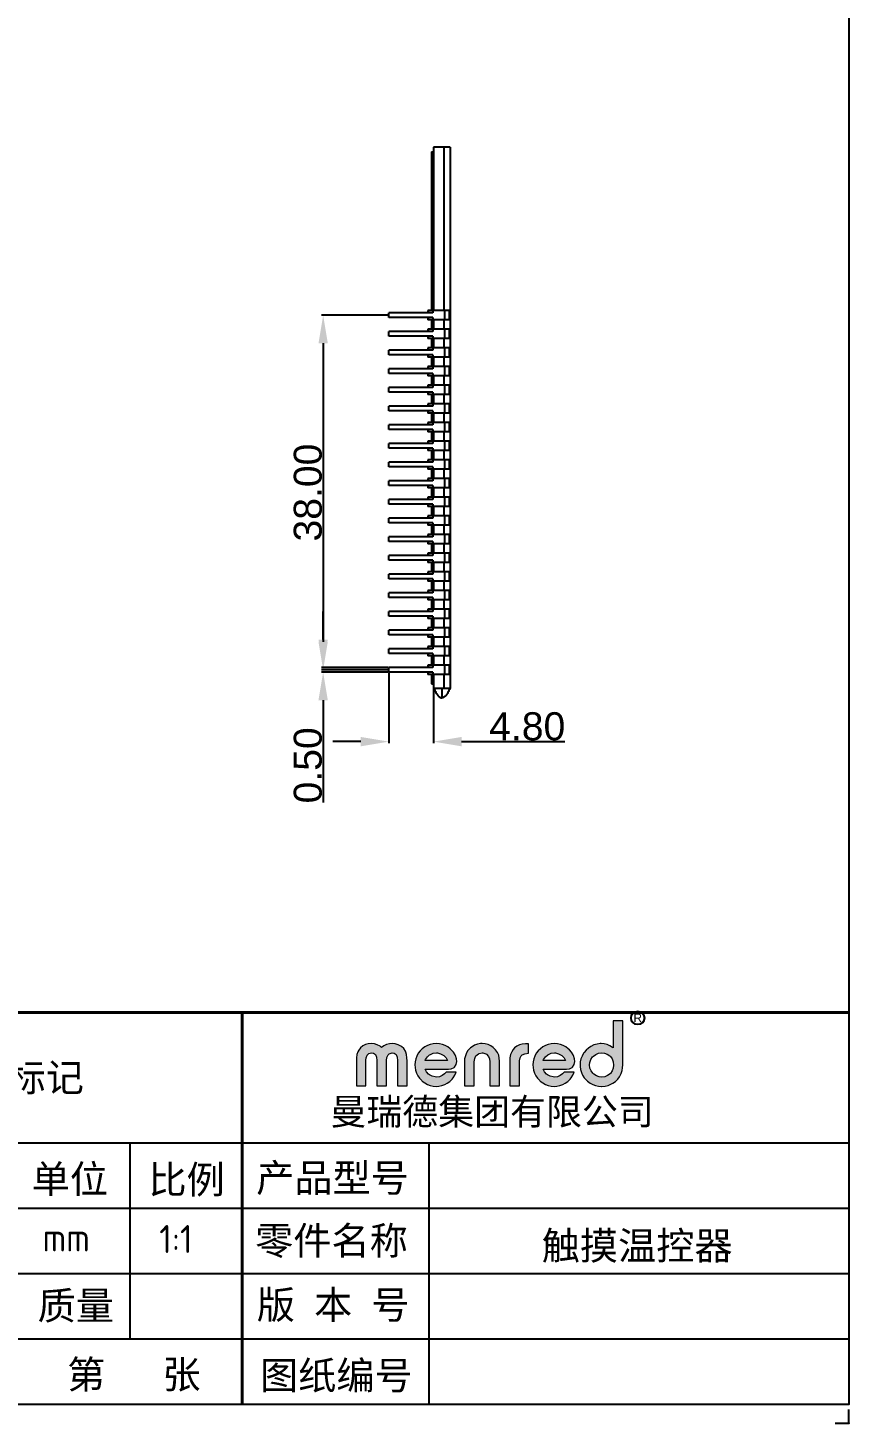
# Model space of a CAD drawing. Header units: inches. Extents: x 780 to 990, y -100 to 199.
# Drawn here: x 901.7 to 989.8, y -99.6 to 49.9 of the extents above; entities that cross this region are included whole.
import ezdxf
from ezdxf.enums import TextEntityAlignment as Align

# ---------------------------------------------------------------- set-up
doc = ezdxf.new("R2010")
doc.units = ezdxf.units.IN
doc.header["$MEASUREMENT"] = 0
doc.layers.add('Note', color=7, linetype='Continuous')
doc.styles.add('arial', font='arial.ttf')
doc.styles.add('ROMANC', font='isocp.shx', dxfattribs={"bigfont": 'gbcbig.shx'})
doc.styles.get("Standard").update_dxf_attribs({"font": 'arial.ttf'})
doc.styles.add('WMF-黑体0', font='simhei.ttf')
doc.styles.add('宋体', font='')
doc.styles.add('黑体', font='simhei.ttf')
doc.styles.get('宋体').set_extended_font_data('FangSong_GB2312')
doc.dimstyles.get("Standard").update_dxf_attribs({"dimtxt": 3, "dimasz": 3, "dimexe": 0.18, "dimexo": 0.0625, "dimgap": 0.09, "dimtad": 1, "dimzin": 0, "dimdsep": 46, "dimtxsty": 'Standard', "dimcen": 0.09, "dimadec": 0, "dimazin": 0, "dimtfac": 1, "dimtofl": 0, "dimtmove": 0, "dimatfit": 3, "dimfxl": 1, "dimtolj": 1, "dimtzin": 0, "dimarcsym": 0})

# ---------------------------------------------------------------- blocks, each defined once
blk = doc.blocks.new('dff')
at = {"layer": 'Note', "lineweight": 5}
h = blk.add_hatch(color=1, dxfattribs=at)
h.paths.add_polyline_path([(5467.09, 2252.52), (5467.09, 2257.15), (5465.99, 2257.15), (5465.99, 2254.03), (5465.92, 2254.08), (5465.6, 2254.28), (5465.28, 2254.42), (5464.94, 2254.5), (5464.6, 2254.53), (5464.48, 2254.52), (5464.14, 2254.48), (5463.78, 2254.37), (5463.77, 2254.37), (5463.43, 2254.21), (5463.14, 2254.02), (5462.88, 2253.79), (5462.65, 2253.51), (5462.59, 2253.42), (5462.41, 2253.1), (5462.28, 2252.77), (5462.2, 2252.43), (5462.18, 2252.08), (5462.19, 2251.89), (5462.24, 2251.54), (5462.33, 2251.2), (5462.48, 2250.89), (5462.67, 2250.6), (5462.92, 2250.33), (5463.04, 2250.22), (5463.33, 2250), (5463.63, 2249.83), (5463.96, 2249.71), (5464.3, 2249.64), (5464.66, 2249.61), (5464.69, 2249.61), (5465.05, 2249.65), (5465.39, 2249.73), (5465.73, 2249.87), (5465.95, 2249.98), (5466.24, 2250.19), (5466.5, 2250.43), (5466.71, 2250.71), (5466.75, 2250.78), (5466.91, 2251.11), (5467.02, 2251.44), (5467.06, 2251.73), (5467.08, 2252.09)])
h.paths.add_polyline_path([(5465.03, 2250.73), (5464.67, 2250.69), (5464.38, 2250.72), (5464.05, 2250.83), (5463.75, 2251.03), (5463.65, 2251.12), (5463.45, 2251.4), (5463.32, 2251.71), (5463.28, 2252.08), (5463.31, 2252.37), (5463.42, 2252.7), (5463.62, 2252.99), (5463.71, 2253.08), (5463.99, 2253.29), (5464.31, 2253.41), (5464.67, 2253.45), (5464.97, 2253.41), (5465.3, 2253.3), (5465.59, 2253.11), (5465.67, 2253.03), (5465.87, 2252.76), (5465.99, 2252.43), (5466.03, 2252.07), (5465.99, 2251.72), (5465.87, 2251.4), (5465.66, 2251.11), (5465.62, 2251.07), (5465.34, 2250.86)], flags=16)
h.paths.add_polyline_path([(5459.58, 2254.5), (5459.21, 2254.53), (5458.88, 2254.5), (5458.53, 2254.44), (5458.21, 2254.32), (5457.9, 2254.15), (5457.62, 2253.93), (5457.38, 2253.69), (5457.16, 2253.41), (5456.99, 2253.1), (5456.87, 2252.79), (5456.79, 2252.44), (5456.76, 2252.08), (5456.78, 2251.8), (5456.84, 2251.46), (5456.95, 2251.13), (5457.11, 2250.83), (5457.31, 2250.54), (5457.56, 2250.28), (5457.61, 2250.23), (5457.9, 2250.01), (5458.2, 2249.84), (5458.52, 2249.71), (5458.86, 2249.64), (5459.22, 2249.61), (5459.5, 2249.63), (5459.85, 2249.7), (5460.2, 2249.83), (5460.49, 2249.98), (5460.78, 2250.18), (5461.03, 2250.43), (5461.17, 2250.59), (5461.36, 2250.89), (5461.51, 2251.23), (5460.34, 2251.23), (5460.18, 2251.06), (5459.9, 2250.86), (5459.59, 2250.73), (5459.23, 2250.69), (5459.1, 2250.7), (5458.75, 2250.78), (5458.44, 2250.94), (5458.33, 2251.02), (5458.09, 2251.29), (5457.93, 2251.6), (5460.37, 2251.6), (5460.64, 2251.61), (5460.95, 2251.64), (5460.96, 2251.64), (5461.28, 2251.8), (5461.33, 2251.84), (5461.52, 2252.12), (5461.59, 2252.47), (5461.55, 2252.79), (5461.42, 2253.15), (5461.38, 2253.22), (5461.19, 2253.53), (5460.96, 2253.8), (5460.83, 2253.93), (5460.54, 2254.14), (5460.24, 2254.31), (5459.92, 2254.43)])
h.paths.add_polyline_path([(5458.88, 2253.41), (5459.24, 2253.45), (5459.36, 2253.45), (5459.71, 2253.37), (5460.03, 2253.21), (5460.1, 2253.16), (5460.34, 2252.9), (5460.5, 2252.58), (5457.95, 2252.58), (5458, 2252.69), (5458.2, 2252.99), (5458.47, 2253.22), (5458.55, 2253.27)], flags=16)
h.paths.add_polyline_path([(5456.25, 2254.49), (5455.99, 2254.5), (5455.93, 2254.5), (5455.55, 2254.47), (5455.21, 2254.38), (5454.91, 2254.23), (5454.64, 2254.03), (5454.49, 2253.85), (5454.33, 2253.58), (5454.2, 2253.26), (5454.13, 2252.9), (5454.11, 2252.49), (5454.11, 2249.68), (5455.21, 2249.68), (5455.21, 2252.2), (5455.23, 2252.54), (5455.3, 2252.89), (5455.43, 2253.14), (5455.54, 2253.24), (5455.84, 2253.37), (5456.25, 2253.43)])
h.paths.add_polyline_path([(5451.3, 2254.5), (5450.93, 2254.53), (5450.75, 2254.52), (5450.4, 2254.46), (5450.06, 2254.34), (5449.89, 2254.25), (5449.6, 2254.05), (5449.35, 2253.79), (5449.3, 2253.73), (5449.13, 2253.45), (5449.01, 2253.13), (5448.93, 2252.77), (5448.91, 2252.38), (5448.91, 2249.68), (5450.01, 2249.68), (5450.01, 2252.07), (5450.02, 2252.44), (5450.08, 2252.8), (5450.19, 2253.06), (5450.23, 2253.11), (5450.51, 2253.34), (5450.58, 2253.38), (5450.93, 2253.45), (5451.02, 2253.45), (5451.36, 2253.34), (5451.43, 2253.3), (5451.67, 2253.05), (5451.67, 2253.05), (5451.77, 2252.79), (5451.83, 2252.44), (5451.84, 2251.99), (5451.84, 2249.68), (5452.95, 2249.68), (5452.95, 2252.31), (5452.94, 2252.5), (5452.91, 2252.87), (5452.85, 2253.18), (5452.85, 2253.19), (5452.71, 2253.51), (5452.49, 2253.81), (5452.48, 2253.83), (5452.22, 2254.08), (5451.94, 2254.28), (5451.63, 2254.42)])
h.paths.add_polyline_path([(5446.03, 2254.5), (5445.66, 2254.53), (5445.33, 2254.5), (5444.98, 2254.44), (5444.66, 2254.32), (5444.35, 2254.15), (5444.07, 2253.93), (5443.83, 2253.69), (5443.61, 2253.41), (5443.44, 2253.1), (5443.32, 2252.79), (5443.24, 2252.44), (5443.21, 2252.08), (5443.23, 2251.8), (5443.29, 2251.46), (5443.4, 2251.13), (5443.56, 2250.83), (5443.76, 2250.54), (5444.01, 2250.28), (5444.06, 2250.23), (5444.35, 2250.01), (5444.65, 2249.84), (5444.98, 2249.71), (5445.31, 2249.64), (5445.67, 2249.61), (5445.95, 2249.63), (5446.3, 2249.7), (5446.65, 2249.83), (5446.94, 2249.98), (5447.23, 2250.18), (5447.49, 2250.43), (5447.62, 2250.59), (5447.81, 2250.89), (5447.96, 2251.23), (5446.79, 2251.23), (5446.63, 2251.06), (5446.35, 2250.86), (5446.04, 2250.73), (5445.69, 2250.69), (5445.54, 2250.7), (5445.2, 2250.78), (5444.89, 2250.94), (5444.78, 2251.02), (5444.54, 2251.29), (5444.39, 2251.6), (5446.82, 2251.6), (5447.09, 2251.61), (5447.4, 2251.64), (5447.4, 2251.64), (5447.73, 2251.8), (5447.78, 2251.84), (5447.97, 2252.12), (5448.04, 2252.47), (5448, 2252.79), (5447.87, 2253.15), (5447.83, 2253.22), (5447.64, 2253.53), (5447.4, 2253.8), (5447.28, 2253.93), (5447, 2254.14), (5446.69, 2254.31), (5446.37, 2254.43)])
h.paths.add_polyline_path([(5445.33, 2253.41), (5445.69, 2253.45), (5445.81, 2253.45), (5446.16, 2253.37), (5446.47, 2253.21), (5446.55, 2253.16), (5446.79, 2252.9), (5446.95, 2252.58), (5444.4, 2252.58), (5444.45, 2252.69), (5444.65, 2252.99), (5444.91, 2253.22), (5445, 2253.27)], flags=16)
h.paths.add_polyline_path([(5438.57, 2254.49), (5438.21, 2254.53), (5437.87, 2254.5), (5437.54, 2254.42), (5437.24, 2254.27), (5436.99, 2254.05), (5436.78, 2253.77), (5436.67, 2253.59), (5436.55, 2253.26), (5436.55, 2253.25), (5436.52, 2252.94), (5436.5, 2252.52), (5436.5, 2249.68), (5437.6, 2249.68), (5437.6, 2252.63), (5437.62, 2252.88), (5437.72, 2253.2), (5437.92, 2253.39), (5438.23, 2253.45), (5438.45, 2253.41), (5438.68, 2253.26), (5438.82, 2252.98), (5438.86, 2252.58), (5438.86, 2249.68), (5439.96, 2249.68), (5439.96, 2252.6), (5440, 2252.94), (5440.13, 2253.23), (5440.27, 2253.36), (5440.61, 2253.45), (5440.83, 2253.42), (5441.05, 2253.26), (5441.18, 2252.98), (5441.23, 2252.58), (5441.23, 2249.68), (5442.33, 2249.68), (5442.33, 2252.55), (5442.31, 2252.9), (5442.26, 2253.26), (5442.17, 2253.56), (5442.13, 2253.66), (5441.93, 2253.95), (5441.66, 2254.19), (5441.61, 2254.22), (5441.31, 2254.39), (5440.97, 2254.49), (5440.6, 2254.53), (5440.3, 2254.51), (5439.95, 2254.43), (5439.65, 2254.28), (5439.4, 2254.07), (5439.21, 2254.23), (5438.9, 2254.39)])
h = blk.add_hatch(color=1, dxfattribs=at)
h.paths.add_polyline_path([(5469.61, 2257.47, 1), (5468, 2257.47, 1)])
h.paths.add_polyline_path([(5469.52, 2257.47, -1), (5468.08, 2257.47, -1)], flags=16)
at = {"layer": 'Note', "color": 1, "lineweight": 5}
for p, q in [((5465.99, 2257.15), (5465.99, 2254.03)), ((5467.09, 2257.15), (5465.99, 2257.15)), ((5467.09, 2252.52), (5467.09, 2257.15)), ((5436.78, 2253.77), (5436.67, 2253.59)), ((5436.99, 2254.05), (5436.78, 2253.77)), ((5437.24, 2254.27), (5436.99, 2254.05)), ((5437.54, 2254.42), (5437.24, 2254.27)), ((5437.87, 2254.5), (5437.54, 2254.42)), ((5438.21, 2254.53), (5437.87, 2254.5)), ((5438.57, 2254.49), (5438.21, 2254.53)), ((5438.9, 2254.39), (5438.57, 2254.49)), ((5439.21, 2254.23), (5438.9, 2254.39)), ((5439.4, 2254.07), (5439.21, 2254.23)), ((5439.65, 2254.28), (5439.4, 2254.07)), ((5439.95, 2254.43), (5439.65, 2254.28)), ((5440.3, 2254.51), (5439.95, 2254.43)), ((5440.6, 2254.53), (5440.3, 2254.51)), ((5440.97, 2254.49), (5440.6, 2254.53)), ((5441.31, 2254.39), (5440.97, 2254.49)), ((5441.61, 2254.22), (5441.31, 2254.39)), ((5441.66, 2254.19), (5441.61, 2254.22)), ((5441.93, 2253.95), (5441.66, 2254.19)), ((5442.13, 2253.66), (5441.93, 2253.95)), ((5444.07, 2253.93), (5443.83, 2253.69)), ((5444.35, 2254.15), (5444.07, 2253.93)), ((5444.66, 2254.32), (5444.35, 2254.15)), ((5444.98, 2254.44), (5444.66, 2254.32)), ((5445.33, 2254.5), (5444.98, 2254.44)), ((5445.66, 2254.53), (5445.33, 2254.5)), ((5446.03, 2254.5), (5445.66, 2254.53)), ((5446.37, 2254.43), (5446.03, 2254.5)), ((5446.69, 2254.31), (5446.37, 2254.43)), ((5447, 2254.14), (5446.69, 2254.31)), ((5447.28, 2253.93), (5447, 2254.14)), ((5447.4, 2253.8), (5447.28, 2253.93)), ((5447.64, 2253.53), (5447.4, 2253.8)), ((5449.3, 2253.73), (5449.13, 2253.45)), ((5449.35, 2253.79), (5449.3, 2253.73)), ((5449.6, 2254.05), (5449.35, 2253.79)), ((5449.89, 2254.25), (5449.6, 2254.05)), ((5450.06, 2254.34), (5449.89, 2254.25)), ((5450.4, 2254.46), (5450.06, 2254.34)), ((5450.75, 2254.52), (5450.4, 2254.46)), ((5450.93, 2254.53), (5450.75, 2254.52)), ((5451.3, 2254.5), (5450.93, 2254.53)), ((5451.63, 2254.42), (5451.3, 2254.5)), ((5451.94, 2254.28), (5451.63, 2254.42)), ((5452.22, 2254.08), (5451.94, 2254.28)), ((5452.48, 2253.83), (5452.22, 2254.08)), ((5452.49, 2253.81), (5452.48, 2253.83)), ((5452.71, 2253.51), (5452.49, 2253.81)), ((5454.49, 2253.85), (5454.33, 2253.58)), ((5454.64, 2254.03), (5454.49, 2253.85)), ((5454.91, 2254.23), (5454.64, 2254.03)), ((5455.21, 2254.38), (5454.91, 2254.23)), ((5455.55, 2254.47), (5455.21, 2254.38)), ((5455.93, 2254.5), (5455.55, 2254.47)), ((5455.99, 2254.5), (5455.93, 2254.5)), ((5456.25, 2254.49), (5455.99, 2254.5)), ((5456.25, 2253.43), (5456.25, 2254.49)), ((5457.62, 2253.93), (5457.38, 2253.69)), ((5457.9, 2254.15), (5457.62, 2253.93)), ((5458.21, 2254.32), (5457.9, 2254.15)), ((5458.53, 2254.44), (5458.21, 2254.32)), ((5458.88, 2254.5), (5458.53, 2254.44)), ((5459.21, 2254.53), (5458.88, 2254.5)), ((5459.58, 2254.5), (5459.21, 2254.53)), ((5459.92, 2254.43), (5459.58, 2254.5)), ((5460.24, 2254.31), (5459.92, 2254.43)), ((5460.54, 2254.14), (5460.24, 2254.31)), ((5460.83, 2253.93), (5460.54, 2254.14)), ((5460.96, 2253.8), (5460.83, 2253.93)), ((5461.19, 2253.53), (5460.96, 2253.8)), ((5462.88, 2253.79), (5462.65, 2253.51)), ((5463.14, 2254.02), (5462.88, 2253.79)), ((5463.43, 2254.21), (5463.14, 2254.02)), ((5463.77, 2254.37), (5463.43, 2254.21)), ((5463.78, 2254.37), (5463.77, 2254.37)), ((5464.14, 2254.48), (5463.78, 2254.37)), ((5464.48, 2254.52), (5464.14, 2254.48)), ((5464.6, 2254.53), (5464.48, 2254.52)), ((5464.94, 2254.5), (5464.6, 2254.53)), ((5465.28, 2254.42), (5464.94, 2254.5)), ((5465.6, 2254.28), (5465.28, 2254.42)), ((5465.92, 2254.08), (5465.6, 2254.28)), ((5465.99, 2254.03), (5465.92, 2254.08)), ((5436.52, 2252.94), (5436.5, 2252.52)), ((5436.5, 2252.52), (5436.5, 2249.68)), ((5436.55, 2253.25), (5436.52, 2252.94)), ((5436.67, 2253.59), (5436.55, 2253.26)), ((5436.55, 2253.26), (5436.55, 2253.25)), ((5437.6, 2252.63), (5437.62, 2252.88)), ((5437.6, 2249.68), (5437.6, 2252.63)), ((5437.62, 2252.88), (5437.72, 2253.2)), ((5437.72, 2253.2), (5437.92, 2253.39)), ((5437.92, 2253.39), (5438.23, 2253.45)), ((5438.23, 2253.45), (5438.45, 2253.41)), ((5438.45, 2253.41), (5438.68, 2253.26)), ((5438.68, 2253.26), (5438.82, 2252.98)), ((5438.82, 2252.98), (5438.86, 2252.58)), ((5438.86, 2252.58), (5438.86, 2249.68)), ((5439.96, 2252.6), (5440, 2252.94)), ((5439.96, 2249.68), (5439.96, 2252.6)), ((5440, 2252.94), (5440.13, 2253.23)), ((5440.13, 2253.23), (5440.27, 2253.36)), ((5440.27, 2253.36), (5440.61, 2253.45)), ((5440.61, 2253.45), (5440.83, 2253.42)), ((5440.83, 2253.42), (5441.05, 2253.26)), ((5441.05, 2253.26), (5441.18, 2252.98)), ((5441.18, 2252.98), (5441.23, 2252.58)), ((5441.23, 2252.58), (5441.23, 2249.68)), ((5442.17, 2253.56), (5442.13, 2253.66)), ((5442.26, 2253.26), (5442.17, 2253.56)), ((5442.31, 2252.9), (5442.26, 2253.26)), ((5442.33, 2252.55), (5442.31, 2252.9)), ((5442.33, 2249.68), (5442.33, 2252.55)), ((5443.24, 2252.44), (5443.21, 2252.08)), ((5443.32, 2252.79), (5443.24, 2252.44)), ((5443.44, 2253.1), (5443.32, 2252.79)), ((5443.61, 2253.41), (5443.44, 2253.1)), ((5443.83, 2253.69), (5443.61, 2253.41)), ((5444.4, 2252.58), (5444.45, 2252.69)), ((5446.95, 2252.58), (5444.4, 2252.58)), ((5444.45, 2252.69), (5444.65, 2252.99)), ((5444.65, 2252.99), (5444.91, 2253.22)), ((5444.91, 2253.22), (5445, 2253.27)), ((5445, 2253.27), (5445.33, 2253.41)), ((5445.33, 2253.41), (5445.69, 2253.45)), ((5445.69, 2253.45), (5445.81, 2253.45)), ((5445.81, 2253.45), (5446.16, 2253.37)), ((5446.16, 2253.37), (5446.47, 2253.21)), ((5446.47, 2253.21), (5446.55, 2253.16)), ((5446.55, 2253.16), (5446.79, 2252.9)), ((5446.79, 2252.9), (5446.95, 2252.58)), ((5447.83, 2253.22), (5447.64, 2253.53)), ((5447.78, 2251.84), (5447.97, 2252.12)), ((5447.87, 2253.15), (5447.83, 2253.22)), ((5448, 2252.79), (5447.87, 2253.15)), ((5447.97, 2252.12), (5448.04, 2252.47)), ((5448.04, 2252.47), (5448, 2252.79)), ((5448.93, 2252.77), (5448.91, 2252.38)), ((5448.91, 2252.38), (5448.91, 2249.68)), ((5449.01, 2253.13), (5448.93, 2252.77)), ((5449.13, 2253.45), (5449.01, 2253.13)), ((5450.01, 2252.07), (5450.02, 2252.44)), ((5450.02, 2252.44), (5450.08, 2252.8)), ((5450.08, 2252.8), (5450.19, 2253.06)), ((5450.19, 2253.06), (5450.23, 2253.11)), ((5450.23, 2253.11), (5450.51, 2253.34)), ((5450.51, 2253.34), (5450.58, 2253.38)), ((5450.58, 2253.38), (5450.93, 2253.45)), ((5450.93, 2253.45), (5451.02, 2253.45)), ((5451.02, 2253.45), (5451.36, 2253.34)), ((5451.36, 2253.34), (5451.43, 2253.3)), ((5451.43, 2253.3), (5451.67, 2253.05)), ((5451.67, 2253.05), (5451.77, 2252.79)), ((5451.67, 2253.05), (5451.67, 2253.05)), ((5451.77, 2252.79), (5451.83, 2252.44)), ((5451.83, 2252.44), (5451.84, 2251.99)), ((5452.85, 2253.19), (5452.71, 2253.51)), ((5452.85, 2253.18), (5452.85, 2253.19)), ((5452.91, 2252.87), (5452.85, 2253.18)), ((5452.94, 2252.5), (5452.91, 2252.87)), ((5452.95, 2252.31), (5452.94, 2252.5)), ((5452.95, 2249.68), (5452.95, 2252.31)), ((5454.13, 2252.9), (5454.11, 2252.49)), ((5454.11, 2252.49), (5454.11, 2249.68)), ((5454.2, 2253.26), (5454.13, 2252.9)), ((5454.33, 2253.58), (5454.2, 2253.26)), ((5455.21, 2252.2), (5455.23, 2252.54)), ((5455.21, 2249.68), (5455.21, 2252.2)), ((5455.23, 2252.54), (5455.3, 2252.89)), ((5455.3, 2252.89), (5455.43, 2253.14)), ((5455.43, 2253.14), (5455.54, 2253.24)), ((5455.54, 2253.24), (5455.84, 2253.37)), ((5455.84, 2253.37), (5456.25, 2253.43)), ((5456.79, 2252.44), (5456.76, 2252.08)), ((5456.87, 2252.79), (5456.79, 2252.44)), ((5456.99, 2253.1), (5456.87, 2252.79)), ((5457.16, 2253.41), (5456.99, 2253.1)), ((5457.38, 2253.69), (5457.16, 2253.41)), ((5457.95, 2252.58), (5458, 2252.69)), ((5460.5, 2252.58), (5457.95, 2252.58)), ((5458, 2252.69), (5458.2, 2252.99)), ((5458.2, 2252.99), (5458.47, 2253.22)), ((5458.47, 2253.22), (5458.55, 2253.27)), ((5458.55, 2253.27), (5458.88, 2253.41)), ((5458.88, 2253.41), (5459.24, 2253.45)), ((5459.24, 2253.45), (5459.36, 2253.45)), ((5459.36, 2253.45), (5459.71, 2253.37)), ((5459.71, 2253.37), (5460.03, 2253.21)), ((5460.03, 2253.21), (5460.1, 2253.16)), ((5460.1, 2253.16), (5460.34, 2252.9)), ((5460.34, 2252.9), (5460.5, 2252.58)), ((5461.38, 2253.22), (5461.19, 2253.53)), ((5461.33, 2251.84), (5461.52, 2252.12)), ((5461.42, 2253.15), (5461.38, 2253.22)), ((5461.55, 2252.79), (5461.42, 2253.15)), ((5461.52, 2252.12), (5461.59, 2252.47)), ((5461.59, 2252.47), (5461.55, 2252.79)), ((5462.2, 2252.43), (5462.18, 2252.08)), ((5462.28, 2252.77), (5462.2, 2252.43)), ((5462.41, 2253.1), (5462.28, 2252.77)), ((5462.59, 2253.42), (5462.41, 2253.1)), ((5462.65, 2253.51), (5462.59, 2253.42)), ((5463.28, 2252.08), (5463.31, 2252.37)), ((5463.31, 2252.37), (5463.42, 2252.7)), ((5463.42, 2252.7), (5463.62, 2252.99)), ((5463.62, 2252.99), (5463.71, 2253.08)), ((5463.71, 2253.08), (5463.99, 2253.29)), ((5463.99, 2253.29), (5464.31, 2253.41)), ((5464.31, 2253.41), (5464.67, 2253.45)), ((5464.67, 2253.45), (5464.97, 2253.41)), ((5464.97, 2253.41), (5465.3, 2253.3)), ((5465.3, 2253.3), (5465.59, 2253.11)), ((5465.59, 2253.11), (5465.67, 2253.03)), ((5465.67, 2253.03), (5465.87, 2252.76)), ((5465.87, 2252.76), (5465.99, 2252.43)), ((5465.99, 2252.43), (5466.03, 2252.07)), ((5467.08, 2252.09), (5467.09, 2252.52)), ((5443.21, 2252.08), (5443.23, 2251.8)), ((5443.23, 2251.8), (5443.29, 2251.46)), ((5443.29, 2251.46), (5443.4, 2251.13)), ((5443.4, 2251.13), (5443.56, 2250.83)), ((5443.56, 2250.83), (5443.76, 2250.54)), ((5443.76, 2250.54), (5444.01, 2250.28)), ((5444.39, 2251.6), (5446.82, 2251.6)), ((5444.54, 2251.29), (5444.39, 2251.6)), ((5444.78, 2251.02), (5444.54, 2251.29)), ((5444.89, 2250.94), (5444.78, 2251.02)), ((5445.2, 2250.78), (5444.89, 2250.94)), ((5445.54, 2250.7), (5445.2, 2250.78)), ((5445.69, 2250.69), (5445.54, 2250.7)), ((5446.04, 2250.73), (5445.69, 2250.69)), ((5446.35, 2250.86), (5446.04, 2250.73)), ((5446.63, 2251.06), (5446.35, 2250.86)), ((5446.79, 2251.23), (5446.63, 2251.06)), ((5447.96, 2251.23), (5446.79, 2251.23)), ((5446.82, 2251.6), (5447.09, 2251.61)), ((5447.09, 2251.61), (5447.4, 2251.64)), ((5447.4, 2251.64), (5447.73, 2251.8)), ((5447.4, 2251.64), (5447.4, 2251.64)), ((5447.49, 2250.43), (5447.62, 2250.59)), ((5447.62, 2250.59), (5447.81, 2250.89)), ((5447.73, 2251.8), (5447.78, 2251.84)), ((5447.81, 2250.89), (5447.96, 2251.23)), ((5450.01, 2249.68), (5450.01, 2252.07)), ((5451.84, 2251.99), (5451.84, 2249.68)), ((5456.76, 2252.08), (5456.78, 2251.8)), ((5456.78, 2251.8), (5456.84, 2251.46)), ((5456.84, 2251.46), (5456.95, 2251.13)), ((5456.95, 2251.13), (5457.11, 2250.83)), ((5457.11, 2250.83), (5457.31, 2250.54)), ((5457.31, 2250.54), (5457.56, 2250.28)), ((5457.93, 2251.6), (5460.37, 2251.6)), ((5458.09, 2251.29), (5457.93, 2251.6)), ((5458.33, 2251.02), (5458.09, 2251.29)), ((5458.44, 2250.94), (5458.33, 2251.02)), ((5458.75, 2250.78), (5458.44, 2250.94)), ((5459.1, 2250.7), (5458.75, 2250.78)), ((5459.23, 2250.69), (5459.1, 2250.7)), ((5459.59, 2250.73), (5459.23, 2250.69)), ((5459.9, 2250.86), (5459.59, 2250.73)), ((5460.18, 2251.06), (5459.9, 2250.86)), ((5460.34, 2251.23), (5460.18, 2251.06)), ((5461.51, 2251.23), (5460.34, 2251.23)), ((5460.37, 2251.6), (5460.64, 2251.61)), ((5460.64, 2251.61), (5460.95, 2251.64)), ((5460.95, 2251.64), (5460.96, 2251.64)), ((5460.96, 2251.64), (5461.28, 2251.8)), ((5461.03, 2250.43), (5461.17, 2250.59)), ((5461.17, 2250.59), (5461.36, 2250.89)), ((5461.28, 2251.8), (5461.33, 2251.84)), ((5461.36, 2250.89), (5461.51, 2251.23)), ((5462.18, 2252.08), (5462.19, 2251.89)), ((5462.19, 2251.89), (5462.24, 2251.54)), ((5462.24, 2251.54), (5462.33, 2251.2)), ((5462.33, 2251.2), (5462.48, 2250.89)), ((5462.48, 2250.89), (5462.67, 2250.6)), ((5462.67, 2250.6), (5462.92, 2250.33)), ((5463.32, 2251.71), (5463.28, 2252.08)), ((5463.45, 2251.4), (5463.32, 2251.71)), ((5463.65, 2251.12), (5463.45, 2251.4)), ((5463.75, 2251.03), (5463.65, 2251.12)), ((5464.05, 2250.83), (5463.75, 2251.03)), ((5464.38, 2250.72), (5464.05, 2250.83)), ((5464.67, 2250.69), (5464.38, 2250.72)), ((5465.03, 2250.73), (5464.67, 2250.69)), ((5465.34, 2250.86), (5465.03, 2250.73)), ((5465.62, 2251.07), (5465.34, 2250.86)), ((5465.66, 2251.11), (5465.62, 2251.07)), ((5465.87, 2251.4), (5465.66, 2251.11)), ((5465.99, 2251.72), (5465.87, 2251.4)), ((5466.03, 2252.07), (5465.99, 2251.72)), ((5466.5, 2250.43), (5466.71, 2250.71)), ((5466.71, 2250.71), (5466.75, 2250.78)), ((5466.75, 2250.78), (5466.91, 2251.11)), ((5466.91, 2251.11), (5467.02, 2251.44)), ((5467.02, 2251.44), (5467.06, 2251.73)), ((5467.02, 2251.44), (5467.02, 2251.44)), ((5467.06, 2251.73), (5467.08, 2252.09)), ((5436.5, 2249.68), (5437.6, 2249.68)), ((5438.86, 2249.68), (5439.96, 2249.68)), ((5441.23, 2249.68), (5442.33, 2249.68)), ((5444.01, 2250.28), (5444.06, 2250.23)), ((5444.06, 2250.23), (5444.35, 2250.01)), ((5444.35, 2250.01), (5444.65, 2249.84)), ((5444.65, 2249.84), (5444.98, 2249.71)), ((5444.98, 2249.71), (5445.31, 2249.64)), ((5445.31, 2249.64), (5445.67, 2249.61)), ((5445.67, 2249.61), (5445.95, 2249.63)), ((5445.95, 2249.63), (5446.3, 2249.7)), ((5446.3, 2249.7), (5446.65, 2249.83)), ((5446.65, 2249.83), (5446.94, 2249.98)), ((5446.94, 2249.98), (5447.23, 2250.18)), ((5447.23, 2250.18), (5447.49, 2250.43)), ((5448.91, 2249.68), (5450.01, 2249.68)), ((5451.84, 2249.68), (5452.95, 2249.68)), ((5454.11, 2249.68), (5455.21, 2249.68)), ((5457.56, 2250.28), (5457.61, 2250.23)), ((5457.61, 2250.23), (5457.9, 2250.01)), ((5457.9, 2250.01), (5458.2, 2249.84)), ((5458.2, 2249.84), (5458.52, 2249.71)), ((5458.52, 2249.71), (5458.86, 2249.64)), ((5458.86, 2249.64), (5459.22, 2249.61)), ((5459.22, 2249.61), (5459.5, 2249.63)), ((5459.5, 2249.63), (5459.85, 2249.7)), ((5459.85, 2249.7), (5460.2, 2249.83)), ((5460.2, 2249.83), (5460.49, 2249.98)), ((5460.49, 2249.98), (5460.78, 2250.18)), ((5460.78, 2250.18), (5461.03, 2250.43)), ((5462.92, 2250.33), (5463.04, 2250.22)), ((5463.04, 2250.22), (5463.33, 2250)), ((5463.33, 2250), (5463.63, 2249.83)), ((5463.63, 2249.83), (5463.96, 2249.71)), ((5463.96, 2249.71), (5464.3, 2249.64)), ((5464.3, 2249.64), (5464.66, 2249.61)), ((5464.66, 2249.61), (5464.69, 2249.61)), ((5464.69, 2249.61), (5465.05, 2249.65)), ((5465.05, 2249.65), (5465.39, 2249.73)), ((5465.39, 2249.73), (5465.73, 2249.87)), ((5465.73, 2249.87), (5465.95, 2249.98)), ((5465.95, 2249.98), (5466.24, 2250.19)), ((5466.24, 2250.19), (5466.5, 2250.43))]:
    blk.add_line(p, q, dxfattribs=at)
for radius in [0.807, 0.722]:
    blk.add_circle((5468.8, 2257.47), radius, dxfattribs=at)
at = {"layer": 'Note', "color": 1, "style": 'arial'}
blk.add_text('R', height=0.978, dxfattribs=at).set_placement((5468.31, 2256.99))
at = {"layer": 'Note', "lineweight": 5, "insert": (5433.52, 2248.23), "char_height": 3.024, "width": 125.561, "attachment_point": 1, "style": '宋体'}
blk.add_mtext('曼瑞德集团有限公司', dxfattribs=at)
blk = doc.blocks.new('*D14')
at = {"color": 0, "lineweight": -2, "transparency": 16777216}
for p, q in [((940.38, -19.2), (940.38, -26.76)), ((945.18, -20.45), (945.18, -26.76)), ((937.38, -26.58), (934.38, -26.58)), ((948.18, -26.58), (959.26, -26.58))]:
    blk.add_line(p, q, dxfattribs=at)
at = {"color": 0, "transparency": 16777216}
for points in [[(937.38, -26.08), (937.38, -27.08), (940.38, -26.58)], [(948.18, -26.08), (948.18, -27.08), (945.18, -26.58)]]:
    blk.add_solid(points, dxfattribs=at)
at = {"layer": 'Defpoints', "color": 0, "transparency": 16777216}
for p in [(940.38, -19.14), (945.18, -20.39), (945.18, -26.58)]:
    blk.add_point(p, dxfattribs=at)
at = {"color": 0, "transparency": 16777216, "insert": (955.22, -24.95), "char_height": 3, "attachment_point": 5}
blk.add_mtext('\\A1;4.80', dxfattribs=at)
blk = doc.blocks.new('*D15')
at = {"color": 0, "lineweight": -2, "transparency": 16777216}
for p, q in [((933.35, -15.64), (933.35, -12.64)), ((940.32, -18.64), (933.17, -18.64)), ((940.32, -19.14), (933.17, -19.14)), ((933.35, -22.14), (933.35, -33.1))]:
    blk.add_line(p, q, dxfattribs=at)
at = {"color": 0, "transparency": 16777216}
for points in [[(932.85, -15.64), (933.85, -15.64), (933.35, -18.64)], [(932.85, -22.14), (933.85, -22.14), (933.35, -19.14)]]:
    blk.add_solid(points, dxfattribs=at)
at = {"layer": 'Defpoints', "color": 0, "transparency": 16777216}
for p in [(933.35, -19.14), (940.38, -18.64), (940.38, -19.14)]:
    blk.add_point(p, dxfattribs=at)
at = {"color": 0, "transparency": 16777216, "insert": (931.72, -29.12), "char_height": 3, "attachment_point": 5, "rotation": 90}
blk.add_mtext('\\A1;0.50', dxfattribs=at)
blk = doc.blocks.new('*D16')
at = {"color": 0, "lineweight": -2, "transparency": 16777216}
for p, q in [((940.32, 19.11), (933.17, 19.11)), ((933.35, 16.11), (933.35, -15.89)), ((940.32, -18.89), (933.17, -18.89))]:
    blk.add_line(p, q, dxfattribs=at)
at = {"color": 0, "transparency": 16777216}
for points in [[(932.85, 16.11), (933.85, 16.11), (933.35, 19.11)], [(932.85, -15.89), (933.85, -15.89), (933.35, -18.89)]]:
    blk.add_solid(points, dxfattribs=at)
at = {"layer": 'Defpoints', "color": 0, "transparency": 16777216}
for p in [(940.38, 19.11), (933.35, -18.89), (940.38, -18.89)]:
    blk.add_point(p, dxfattribs=at)
at = {"color": 0, "transparency": 16777216, "insert": (931.72, 0.11), "char_height": 3, "attachment_point": 5, "rotation": 90}
blk.add_mtext('\\A1;38.00', dxfattribs=at)

msp = doc.modelspace()

# ---------------------------------------------------------------- linework, layer by layer
at = {"color": 130, "linetype": 'Continuous'}
for p, q in [((944.978, 36.613), (944.978, 19.613)), ((944.978, 36.613), (945.178, 36.613)), ((945.178, 37.113), (945.178, 19.613)), ((946.978, 37.113), (945.178, 37.113)), ((946.278, 37.113), (946.278, 19.613)), ((946.978, 37.113), (946.978, -20.887)), ((944.556, 19.613), (944.556, 19.363)), ((946.9, 19.613), (944.556, 19.613)), ((944.614, 19.613), (944.614, 19.363)), ((945.114, 19.613), (945.114, 19.363)), ((946.342, 19.613), (946.342, 18.613)), ((946.842, 19.613), (946.842, 18.613)), ((946.9, 19.613), (946.9, 18.613)), ((940.378, 18.863), (940.378, 19.363)), ((945.114, 19.363), (940.378, 19.363)), ((945.114, 18.863), (940.378, 18.863)), ((944.556, 18.863), (944.556, 18.613)), ((946.9, 18.613), (944.556, 18.613)), ((944.614, 18.863), (944.614, 18.613)), ((944.978, 18.613), (944.978, 17.613)), ((945.114, 18.863), (945.114, 18.613)), ((945.178, 18.613), (945.178, 17.613)), ((946.278, 18.613), (946.278, 17.613)), ((940.378, 16.863), (940.378, 17.363)), ((945.114, 17.363), (940.378, 17.363)), ((945.114, 16.863), (940.378, 16.863)), ((944.556, 17.613), (944.556, 17.363)), ((946.9, 17.613), (944.556, 17.613)), ((944.556, 16.863), (944.556, 16.613)), ((946.9, 16.613), (944.556, 16.613)), ((944.614, 17.613), (944.614, 17.363)), ((944.614, 16.863), (944.614, 16.613)), ((944.978, 16.613), (944.978, 15.613)), ((945.114, 17.613), (945.114, 17.363)), ((945.114, 16.863), (945.114, 16.613)), ((945.178, 16.613), (945.178, 15.613)), ((946.278, 16.613), (946.278, 15.613)), ((946.342, 17.613), (946.342, 16.613)), ((946.842, 17.613), (946.842, 16.613)), ((946.9, 17.613), (946.9, 16.613)), ((940.378, 14.863), (940.378, 15.363)), ((945.114, 15.363), (940.378, 15.363)), ((944.556, 15.613), (944.556, 15.363)), ((946.9, 15.613), (944.556, 15.613)), ((944.614, 15.613), (944.614, 15.363)), ((945.114, 15.613), (945.114, 15.363)), ((946.342, 15.613), (946.342, 14.613)), ((946.842, 15.613), (946.842, 14.613)), ((946.9, 15.613), (946.9, 14.613)), ((945.114, 14.863), (940.378, 14.863)), ((944.556, 14.863), (944.556, 14.613)), ((946.9, 14.613), (944.556, 14.613)), ((944.556, 13.613), (944.556, 13.363)), ((946.9, 13.613), (944.556, 13.613)), ((944.614, 14.863), (944.614, 14.613)), ((944.614, 13.613), (944.614, 13.363)), ((944.978, 14.613), (944.978, 13.613)), ((945.114, 14.863), (945.114, 14.613)), ((945.114, 13.613), (945.114, 13.363)), ((945.178, 14.613), (945.178, 13.613)), ((946.278, 14.613), (946.278, 13.613)), ((946.342, 13.613), (946.342, 12.613)), ((946.842, 13.613), (946.842, 12.613)), ((946.9, 13.613), (946.9, 12.613)), ((940.378, 12.863), (940.378, 13.363)), ((945.114, 13.363), (940.378, 13.363)), ((945.114, 12.863), (940.378, 12.863)), ((944.556, 12.863), (944.556, 12.613)), ((946.9, 12.613), (944.556, 12.613)), ((944.614, 12.863), (944.614, 12.613)), ((944.978, 12.613), (944.978, 11.613)), ((945.114, 12.863), (945.114, 12.613)), ((945.178, 12.613), (945.178, 11.613)), ((946.278, 12.613), (946.278, 11.613)), ((940.378, 10.863), (940.378, 11.363)), ((945.114, 11.363), (940.378, 11.363)), ((945.114, 10.863), (940.378, 10.863)), ((944.556, 11.613), (944.556, 11.363)), ((946.9, 11.613), (944.556, 11.613)), ((944.556, 10.863), (944.556, 10.613)), ((946.9, 10.613), (944.556, 10.613)), ((944.614, 11.613), (944.614, 11.363)), ((944.614, 10.863), (944.614, 10.613)), ((944.978, 10.613), (944.978, 9.613)), ((945.114, 11.613), (945.114, 11.363)), ((945.114, 10.863), (945.114, 10.613)), ((945.178, 10.613), (945.178, 9.613)), ((946.278, 10.613), (946.278, 9.613)), ((946.342, 11.613), (946.342, 10.613)), ((946.842, 11.613), (946.842, 10.613)), ((946.9, 11.613), (946.9, 10.613)), ((940.378, 8.863), (940.378, 9.363)), ((945.114, 9.363), (940.378, 9.363)), ((944.556, 9.613), (944.556, 9.363)), ((946.9, 9.613), (944.556, 9.613)), ((944.614, 9.613), (944.614, 9.363)), ((945.114, 9.613), (945.114, 9.363)), ((946.342, 9.613), (946.342, 8.613)), ((946.842, 9.613), (946.842, 8.613)), ((946.9, 9.613), (946.9, 8.613)), ((945.114, 8.863), (940.378, 8.863)), ((944.556, 8.863), (944.556, 8.613)), ((946.9, 8.613), (944.556, 8.613)), ((946.9, 7.613), (944.556, 7.613)), ((944.556, 7.613), (944.556, 7.363)), ((944.614, 8.863), (944.614, 8.613)), ((944.614, 7.613), (944.614, 7.363)), ((944.978, 8.613), (944.978, 7.613)), ((945.114, 8.863), (945.114, 8.613)), ((945.114, 7.613), (945.114, 7.363)), ((945.178, 8.613), (945.178, 7.613)), ((946.278, 8.613), (946.278, 7.613)), ((946.342, 7.613), (946.342, 6.613)), ((946.842, 7.613), (946.842, 6.613)), ((946.9, 7.613), (946.9, 6.613)), ((940.378, 6.863), (940.378, 7.363)), ((945.114, 7.363), (940.378, 7.363)), ((945.114, 6.863), (940.378, 6.863)), ((944.556, 6.863), (944.556, 6.613)), ((946.9, 6.613), (944.556, 6.613)), ((944.614, 6.863), (944.614, 6.613)), ((944.978, 6.613), (944.978, 5.613)), ((945.114, 6.863), (945.114, 6.613)), ((945.178, 6.613), (945.178, 5.613)), ((946.278, 6.613), (946.278, 5.613)), ((940.378, 4.863), (940.378, 5.363)), ((945.114, 5.363), (940.378, 5.363)), ((945.114, 4.863), (940.378, 4.863)), ((946.9, 5.613), (944.556, 5.613)), ((944.556, 5.613), (944.556, 5.363)), ((944.556, 4.863), (944.556, 4.613)), ((946.9, 4.613), (944.556, 4.613)), ((944.614, 5.613), (944.614, 5.363)), ((944.614, 4.863), (944.614, 4.613)), ((944.978, 4.613), (944.978, 3.613)), ((945.114, 5.613), (945.114, 5.363)), ((945.114, 4.863), (945.114, 4.613)), ((945.178, 4.613), (945.178, 3.613)), ((946.278, 4.613), (946.278, 3.613)), ((946.342, 5.613), (946.342, 4.613)), ((946.842, 5.613), (946.842, 4.613)), ((946.9, 5.613), (946.9, 4.613)), ((945.114, 3.363), (940.378, 3.363)), ((940.378, 2.863), (940.378, 3.363)), ((946.9, 3.613), (944.556, 3.613)), ((944.556, 3.613), (944.556, 3.363)), ((944.614, 3.613), (944.614, 3.363)), ((945.114, 3.613), (945.114, 3.363)), ((946.342, 3.613), (946.342, 2.613)), ((946.842, 3.613), (946.842, 2.613)), ((946.9, 3.613), (946.9, 2.613)), ((945.114, 2.863), (940.378, 2.863)), ((944.556, 2.863), (944.556, 2.613)), ((946.9, 2.613), (944.556, 2.613)), ((946.9, 1.613), (944.556, 1.613)), ((944.556, 1.613), (944.556, 1.363)), ((944.614, 2.863), (944.614, 2.613)), ((944.614, 1.613), (944.614, 1.363)), ((944.978, 2.613), (944.978, 1.613)), ((945.114, 2.863), (945.114, 2.613)), ((945.114, 1.613), (945.114, 1.363)), ((945.178, 2.613), (945.178, 1.613)), ((946.278, 2.613), (946.278, 1.613)), ((946.342, 1.613), (946.342, 0.613)), ((946.842, 1.613), (946.842, 0.613)), ((946.9, 1.613), (946.9, 0.613)), ((945.114, 1.363), (940.378, 1.363)), ((940.378, 0.863), (940.378, 1.363)), ((945.114, 0.863), (940.378, 0.863)), ((944.556, 0.863), (944.556, 0.613)), ((946.9, 0.613), (944.556, 0.613)), ((944.614, 0.863), (944.614, 0.613)), ((944.978, 0.613), (944.978, -0.387)), ((945.114, 0.863), (945.114, 0.613)), ((945.178, 0.613), (945.178, -0.387)), ((946.278, 0.613), (946.278, -0.387)), ((945.114, -0.637), (940.378, -0.637)), ((940.378, -1.137), (940.378, -0.637)), ((945.114, -1.137), (940.378, -1.137)), ((946.9, -0.387), (944.556, -0.387)), ((944.556, -0.387), (944.556, -0.637)), ((944.556, -1.137), (944.556, -1.387)), ((946.9, -1.387), (944.556, -1.387)), ((944.614, -0.387), (944.614, -0.637)), ((944.614, -1.137), (944.614, -1.387)), ((944.978, -1.387), (944.978, -2.387)), ((945.114, -0.387), (945.114, -0.637)), ((945.114, -1.137), (945.114, -1.387)), ((945.178, -1.387), (945.178, -2.387)), ((946.278, -1.387), (946.278, -2.387)), ((946.342, -0.387), (946.342, -1.387)), ((946.842, -0.387), (946.842, -1.387)), ((946.9, -0.387), (946.9, -1.387)), ((945.114, -2.637), (940.378, -2.637)), ((940.378, -3.137), (940.378, -2.637)), ((946.9, -2.387), (944.556, -2.387)), ((944.556, -2.387), (944.556, -2.637)), ((944.614, -2.387), (944.614, -2.637)), ((945.114, -2.387), (945.114, -2.637)), ((946.342, -2.387), (946.342, -3.387)), ((946.842, -2.387), (946.842, -3.387)), ((946.9, -2.387), (946.9, -3.387)), ((945.114, -3.137), (940.378, -3.137)), ((944.556, -3.137), (944.556, -3.387)), ((946.9, -3.387), (944.556, -3.387)), ((946.9, -4.387), (944.556, -4.387)), ((944.556, -4.387), (944.556, -4.637)), ((944.614, -3.137), (944.614, -3.387)), ((944.614, -4.387), (944.614, -4.637)), ((944.978, -3.387), (944.978, -4.387)), ((945.114, -3.137), (945.114, -3.387)), ((945.114, -4.387), (945.114, -4.637)), ((945.178, -3.387), (945.178, -4.387)), ((946.278, -3.387), (946.278, -4.387)), ((946.342, -4.387), (946.342, -5.387)), ((946.842, -4.387), (946.842, -5.387)), ((946.9, -4.387), (946.9, -5.387)), ((945.114, -4.637), (940.378, -4.637)), ((940.378, -5.137), (940.378, -4.637)), ((945.114, -5.137), (940.378, -5.137)), ((944.556, -5.137), (944.556, -5.387)), ((946.9, -5.387), (944.556, -5.387)), ((944.614, -5.137), (944.614, -5.387)), ((944.978, -5.387), (944.978, -6.387)), ((945.114, -5.137), (945.114, -5.387)), ((945.178, -5.387), (945.178, -6.387)), ((946.278, -5.387), (946.278, -6.387)), ((945.114, -6.637), (940.378, -6.637)), ((940.378, -7.137), (940.378, -6.637)), ((945.114, -7.137), (940.378, -7.137)), ((946.9, -6.387), (944.556, -6.387)), ((944.556, -6.387), (944.556, -6.637)), ((944.556, -7.137), (944.556, -7.387)), ((946.9, -7.387), (944.556, -7.387)), ((944.614, -6.387), (944.614, -6.637)), ((944.614, -7.137), (944.614, -7.387)), ((944.978, -7.387), (944.978, -8.387)), ((945.114, -6.387), (945.114, -6.637)), ((945.114, -7.137), (945.114, -7.387)), ((945.178, -7.387), (945.178, -8.387)), ((946.278, -7.387), (946.278, -8.387)), ((946.342, -6.387), (946.342, -7.387)), ((946.842, -6.387), (946.842, -7.387)), ((946.9, -6.387), (946.9, -7.387)), ((945.114, -8.637), (940.378, -8.637)), ((940.378, -9.137), (940.378, -8.637)), ((946.9, -8.387), (944.556, -8.387)), ((944.556, -8.387), (944.556, -8.637)), ((944.614, -8.387), (944.614, -8.637)), ((945.114, -8.387), (945.114, -8.637)), ((946.342, -8.387), (946.342, -9.387)), ((946.842, -8.387), (946.842, -9.387)), ((946.9, -8.387), (946.9, -9.387)), ((945.114, -9.137), (940.378, -9.137)), ((944.556, -9.137), (944.556, -9.387)), ((946.9, -9.387), (944.556, -9.387)), ((946.9, -10.387), (944.556, -10.387)), ((944.556, -10.387), (944.556, -10.637)), ((944.614, -9.137), (944.614, -9.387)), ((944.614, -10.387), (944.614, -10.637)), ((944.978, -9.387), (944.978, -10.387)), ((945.114, -9.137), (945.114, -9.387)), ((945.114, -10.387), (945.114, -10.637)), ((945.178, -9.387), (945.178, -10.387)), ((946.278, -9.387), (946.278, -10.387)), ((946.342, -10.387), (946.342, -11.387)), ((946.842, -10.387), (946.842, -11.387)), ((946.9, -10.387), (946.9, -11.387)), ((945.114, -10.637), (940.378, -10.637)), ((940.378, -11.137), (940.378, -10.637)), ((945.114, -11.137), (940.378, -11.137)), ((944.556, -11.137), (944.556, -11.387)), ((946.9, -11.387), (944.556, -11.387)), ((944.614, -11.137), (944.614, -11.387)), ((944.978, -11.387), (944.978, -12.387)), ((945.114, -11.137), (945.114, -11.387)), ((945.178, -11.387), (945.178, -12.387)), ((946.278, -11.387), (946.278, -12.387)), ((945.114, -12.637), (940.378, -12.637)), ((940.378, -13.137), (940.378, -12.637)), ((945.114, -13.137), (940.378, -13.137)), ((946.9, -12.387), (944.556, -12.387)), ((944.556, -12.387), (944.556, -12.637)), ((944.556, -13.137), (944.556, -13.387)), ((946.9, -13.387), (944.556, -13.387)), ((944.614, -12.387), (944.614, -12.637)), ((944.614, -13.137), (944.614, -13.387)), ((944.978, -13.387), (944.978, -14.387)), ((945.114, -12.387), (945.114, -12.637)), ((945.114, -13.137), (945.114, -13.387)), ((945.178, -13.387), (945.178, -14.387)), ((946.278, -13.387), (946.278, -14.387)), ((946.342, -12.387), (946.342, -13.387)), ((946.842, -12.387), (946.842, -13.387)), ((946.9, -12.387), (946.9, -13.387)), ((945.114, -14.637), (940.378, -14.637)), ((940.378, -15.137), (940.378, -14.637)), ((946.9, -14.387), (944.556, -14.387)), ((944.556, -14.387), (944.556, -14.637)), ((944.614, -14.387), (944.614, -14.637)), ((945.114, -14.387), (945.114, -14.637)), ((946.342, -14.387), (946.342, -15.387)), ((946.842, -14.387), (946.842, -15.387)), ((946.9, -14.387), (946.9, -15.387)), ((945.114, -15.137), (940.378, -15.137)), ((944.556, -15.137), (944.556, -15.387)), ((946.9, -15.387), (944.556, -15.387)), ((946.9, -16.387), (944.556, -16.387)), ((944.556, -16.387), (944.556, -16.637)), ((944.614, -15.137), (944.614, -15.387)), ((944.614, -16.387), (944.614, -16.637)), ((944.978, -15.387), (944.978, -16.387)), ((945.114, -15.137), (945.114, -15.387)), ((945.114, -16.387), (945.114, -16.637)), ((945.178, -15.387), (945.178, -16.387)), ((946.278, -15.387), (946.278, -16.387)), ((946.342, -16.387), (946.342, -17.387)), ((946.842, -16.387), (946.842, -17.387)), ((946.9, -16.387), (946.9, -17.387)), ((945.114, -16.637), (940.378, -16.637)), ((940.378, -17.137), (940.378, -16.637)), ((945.114, -17.137), (940.378, -17.137)), ((944.556, -17.137), (944.556, -17.387)), ((946.9, -17.387), (944.556, -17.387)), ((944.614, -17.137), (944.614, -17.387)), ((944.978, -17.387), (944.978, -18.387)), ((945.114, -17.137), (945.114, -17.387)), ((945.178, -17.387), (945.178, -18.387)), ((946.278, -17.387), (946.278, -18.387)), ((945.114, -18.637), (940.378, -18.637)), ((940.378, -19.137), (940.378, -18.637)), ((945.114, -19.137), (940.378, -19.137)), ((946.9, -18.387), (944.556, -18.387)), ((944.556, -18.387), (944.556, -18.637)), ((944.556, -19.137), (944.556, -19.387)), ((946.9, -19.387), (944.556, -19.387)), ((944.614, -18.387), (944.614, -18.637)), ((944.614, -19.137), (944.614, -19.387)), ((944.978, -19.387), (944.978, -20.387)), ((945.114, -18.387), (945.114, -18.637)), ((945.114, -19.137), (945.114, -19.387)), ((945.178, -19.387), (945.178, -20.887)), ((946.278, -19.387), (946.278, -20.887)), ((946.342, -18.387), (946.342, -19.387)), ((946.842, -18.387), (946.842, -19.387)), ((946.9, -18.387), (946.9, -19.387)), ((944.978, -20.387), (945.178, -20.387)), ((946.978, -20.887), (945.178, -20.887)), ((946.078, -20.887), (946.078, -21.887))]:
    msp.add_line(p, q, dxfattribs=at)
msp.add_line((989.671, -55.599), (794.671, -55.599))
at = {"color": 7, "linetype": 'Continuous'}
msp.add_lwpolyline([(779.671, 199.401), (989.671, 199.401), (989.671, -97.599), (779.671, -97.599)], close=True, dxfattribs=at)
at = {"color": 130, "linetype": 'Continuous'}
for points in [[(945.228, -20.887), (945.292, -21.036), (945.415, -21.297), (945.599, -21.584), (945.752, -21.744), (945.859, -21.825), (945.968, -21.875), (946.043, -21.887), (946.078, -21.887)], [(946.928, -20.887), (946.865, -21.036), (946.742, -21.297), (946.557, -21.584), (946.405, -21.744), (946.298, -21.825), (946.189, -21.875), (946.114, -21.887), (946.078, -21.887)]]:
    msp.add_open_spline(points, degree=3, knots=[0, 0, 0, 0, 0.3544575, 0.6298642, 0.7409915, 0.8371026, 0.9217352, 1, 1, 1, 1], dxfattribs=at)
at = {"layer": 'Note'}
for p, q in [((924.671, -97.599), (924.671, -55.599)), ((989.671, -69.599), (794.671, -69.599)), ((912.671, -90.599), (912.671, -69.599)), ((944.671, -69.599), (944.671, -97.599)), ((989.671, -76.599), (794.671, -76.599)), ((989.671, -83.599), (900.671, -83.599)), ((989.671, -90.599), (794.671, -90.599)), ((989.671, -99.599), (989.671, -98.149)), ((988.22, -99.599), (989.671, -99.599))]:
    msp.add_line(p, q, dxfattribs=at)
at = {"layer": 'Note', "const_width": 0.3}
for points in [[(794.671, -97.599), (794.671, -55.599), (989.671, -55.599)], [(924.671, -55.599), (924.671, -97.599)]]:
    msp.add_lwpolyline(points, dxfattribs=at)
at = {"layer": 'Note', "color": 1}
msp.add_point((989.671, -99.599), dxfattribs=at)

# ---------------------------------------------------------------- block references
at = {"color": 1, "xscale": 0.9333333333333265, "yscale": 0.9333333333333265, "zscale": 0.9333333333333265}
msp.add_blockref('dff', (-4137.154, -2163.16), dxfattribs=at)

# ---------------------------------------------------------------- texts
at = {"layer": 'Note', "color": 0, "linetype": 'Continuous'}
for s, style, p in [('材料标记', '黑体', (899.529, -62.512)), ('单位', '黑体', (906.209, -73.378)), ('比例', '黑体', (918.715, -73.456)), ('产品型号', 'WMF-黑体0', (934.355, -73.277)), ('零件名称', 'WMF-黑体0', (934.245, -80.009)), ('触摸温控器', '黑体', (967.003, -80.533)), ('质量', '黑体', (906.839, -86.971)), ('版 本 号', 'WMF-黑体0', (934.419, -86.875)), ('第   张', '黑体', (913.061, -94.332)), ('图纸编号', 'WMF-黑体0', (934.763, -94.43))]:
    msp.add_text(s, height=3, dxfattribs=dict(at, style=style)).set_placement(p, align=Align.MIDDLE)
at = {"layer": 'Note', "color": 0, "lineweight": -3, "char_height": 3, "attachment_point": 1, "line_spacing_factor": 0.45, "style": 'ROMANC'}
for s, insert, width in [('\\pt6;mm', (903.281, -78.212), 32), ('1:1', (915.787, -78.375), 6)]:
    msp.add_mtext(s, dxfattribs=dict(at, insert=insert, width=width))

# ---------------------------------------------------------------- dimensions: what is measured, and where the dimension line sits
for base, p1, p2, picture, middle in [((933.346, -18.887), (940.378, 19.113), (940.378, -18.887), '*D16', (931.723, 0.113)), ((933.346, -19.137), (940.378, -18.637), (940.378, -19.137), '*D15', (931.724, -29.118))]:
    dim = msp.add_linear_dim(base=base, p1=p1, p2=p2, angle=90, dimstyle='Standard')
    dim.commit()
    dim.dimension.update_dxf_attribs({"geometry": picture, "text_midpoint": middle})
dim = msp.add_linear_dim(base=(945.178, -26.576), p1=(940.378, -19.137), p2=(945.178, -20.387), dimstyle='Standard')
dim.commit()
dim.dimension.update_dxf_attribs({"geometry": '*D14', "text_midpoint": (955.22, -24.954)})

doc.saveas('drawing.dxf')
